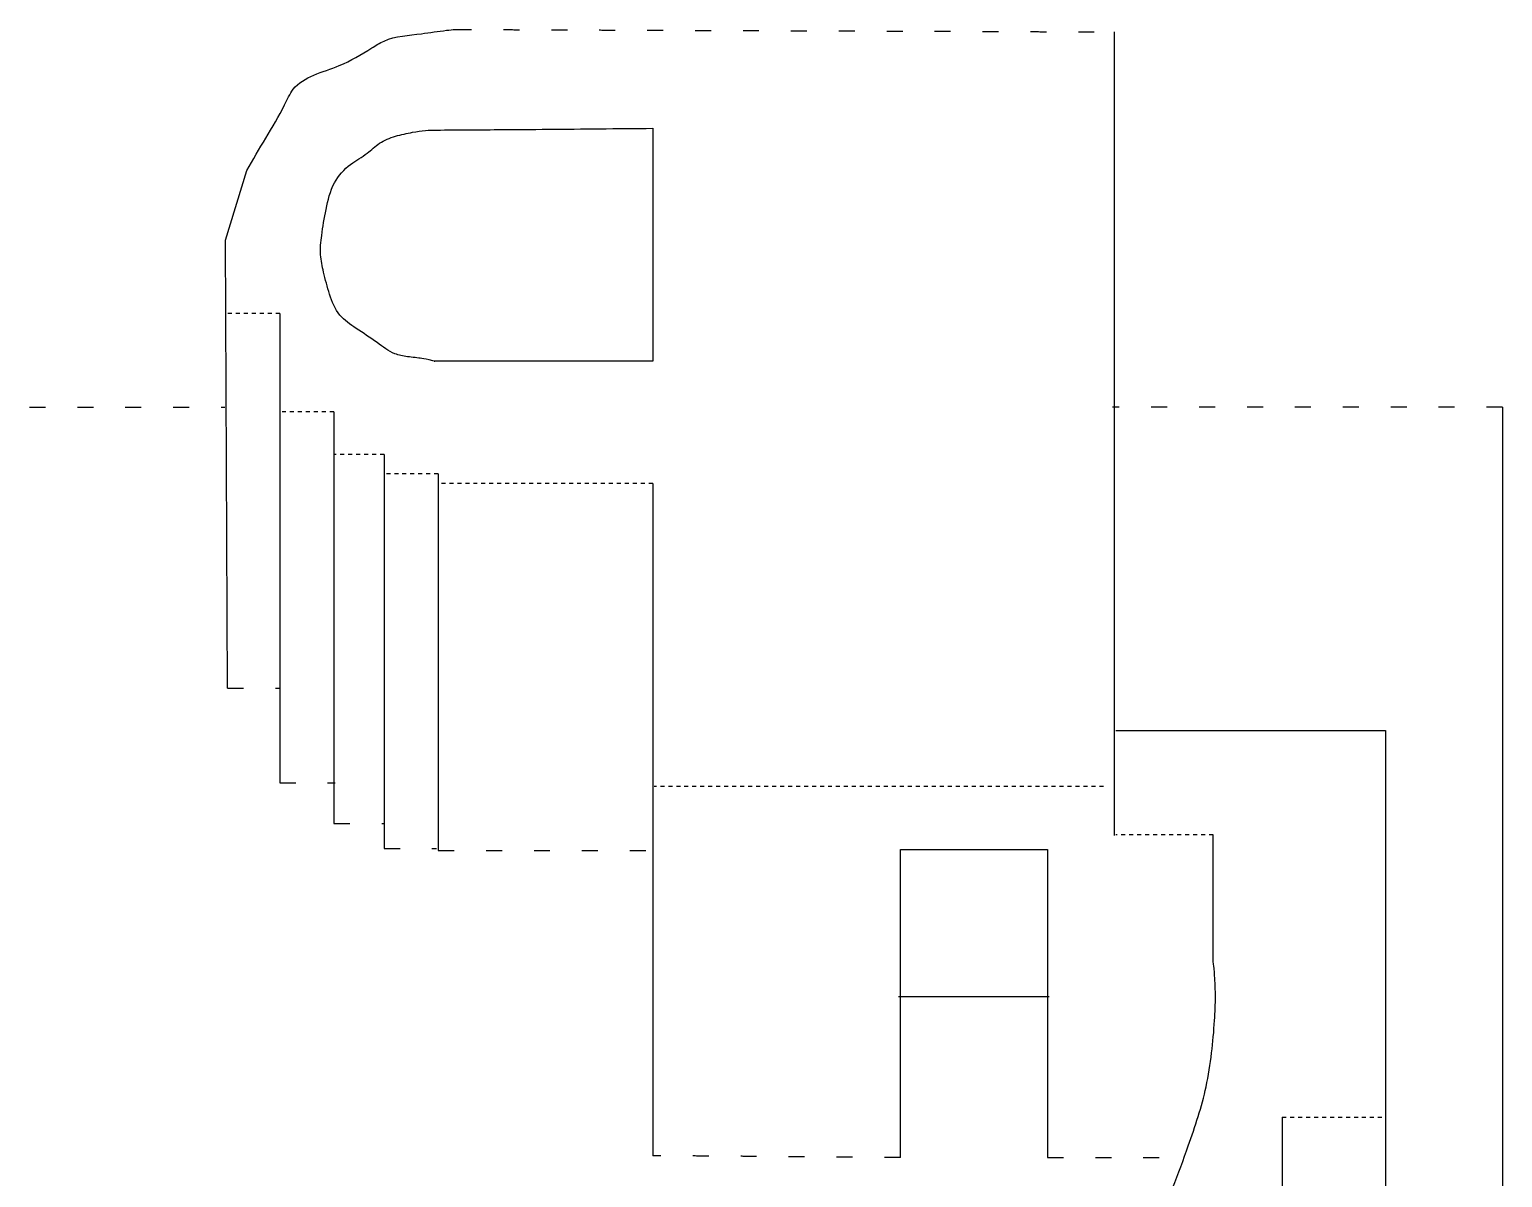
# Model space of a CAD drawing. Extents: x 2 to 209, y 15 to 256.
# Drawn here: x 103.6 to 201.3, y 179.7 to 255.9 of the extents above; entities that cross this region are included whole.
import ezdxf

# ---------------------------------------------------------------- set-up
doc = ezdxf.new("R2010")
doc.units = 0
for name, color, linetype in [('blue', 7, 'CONTINUOUS'), ('Layer_1', 7, 'CONTINUOUS'), ('red', 7, 'CONTINUOUS')]:
    doc.layers.add(name, color=color, linetype=linetype)

msp = doc.modelspace()

# ---------------------------------------------------------------- linework, layer by layer
at = {"layer": 'blue', "color": 5}
for points, knots in [([(131.852, 255.9451), (131.893012, 255.944947), (132.053556, 255.944348), (132.406889, 255.943018), (132.71921, 255.941832), (132.912, 255.9411)], [0, 0, 0, 0, 0.123038, 0.481633, 1.060008, 1.060008, 1.060008, 1.060008]), ([(135.032, 255.933), (135.145086, 255.932583), (135.376, 255.931733), (135.729333, 255.93037), (135.96958, 255.929463), (136.092, 255.929)], [0, 0, 0, 0, 0.339262, 0.692746, 1.060008, 1.060008, 1.060008, 1.060008]), ([(138.211, 255.921), (138.326691, 255.920538), (138.560222, 255.919605), (138.913889, 255.918268), (139.151864, 255.917359), (139.272, 255.9169)], [0, 0, 0, 0, 0.347077, 0.700598, 1.061008, 1.061008, 1.061008, 1.061008]), ([(141.392, 255.9088), (141.50842, 255.908365), (141.742667, 255.907491), (142.096, 255.906173), (142.332914, 255.905259), (142.452, 255.9048)], [0, 0, 0, 0, 0.349262, 0.702746, 1.060008, 1.060008, 1.060008, 1.060008]), ([(144.572, 255.8967), (144.689012, 255.896266), (144.923778, 255.895395), (145.277111, 255.894076), (145.513432, 255.89316), (145.632, 255.8927)], [0, 0, 0, 0, 0.351039, 0.704301, 1.060008, 1.060008, 1.060008, 1.060008]), ([(147.752, 255.8847), (147.869309, 255.884239), (148.104444, 255.883315), (148.457778, 255.881979), (148.693802, 255.88106), (148.812, 255.8806)], [0, 0, 0, 0, 0.351929, 0.705413, 1.060008, 1.060008, 1.060008, 1.060008]), ([(150.931, 255.8726), (151.048765, 255.872139), (151.284444, 255.871218), (151.638111, 255.869881), (151.874012, 255.86896), (151.992, 255.8685)], [0, 0, 0, 0, 0.353299, 0.707042, 1.061008, 1.061008, 1.061008, 1.061008]), ([(154.113, 255.8604), (154.230753, 255.859966), (154.466333, 255.859099), (154.819667, 255.857781), (155.055247, 255.85686), (155.173, 255.8564)], [0, 0, 0, 0, 0.353262, 0.706746, 1.060008, 1.060008, 1.060008, 1.060008]), ([(157.292, 255.8484), (157.41021, 255.84794), (157.646333, 255.84702), (158, 255.845684), (158.235457, 255.844761), (158.353, 255.8443)], [0, 0, 0, 0, 0.354632, 0.708376, 1.061008, 1.061008, 1.061008, 1.061008]), ([(160.473, 255.8363), (160.591333, 255.83584), (160.827333, 255.834923), (161.180333, 255.833586), (161.415, 255.832661), (161.532, 255.8322)], [0, 0, 0, 0, 0.355003, 0.708005, 1.059008, 1.059008, 1.059008, 1.059008]), ([(163.652, 255.8242), (163.77079, 255.823734), (164.007333, 255.822807), (164.360667, 255.821425), (164.59521, 255.82054), (164.712, 255.8201)], [0, 0, 0, 0, 0.356373, 0.709635, 1.060008, 1.060008, 1.060008, 1.060008]), ([(166.832, 255.8121), (166.951531, 255.811635), (167.188889, 255.810711), (167.542222, 255.809331), (167.776025, 255.808441), (167.892, 255.808)], [0, 0, 0, 0, 0.358595, 0.712079, 1.060008, 1.060008, 1.060008, 1.060008]), ([(170.012, 255.8), (170.133086, 255.799536), (170.372, 255.798621), (170.725333, 255.797241), (170.95758, 255.796342), (171.072, 255.7959)], [0, 0, 0, 0, 0.363262, 0.716746, 1.060008, 1.060008, 1.060008, 1.060008]), ([(173.192, 255.7879), (173.319963, 255.787394), (173.565667, 255.786422), (173.918667, 255.785085), (174.143704, 255.784215), (174.251, 255.7838)], [0, 0, 0, 0, 0.383892, 0.737117, 1.059008, 1.059008, 1.059008, 1.059008]), ([(103.566, 230.8666), (103.682654, 230.8666), (103.917222, 230.8666), (104.270889, 230.8666), (104.507901, 230.8666), (104.627, 230.8666)], [0, 0, 0, 0, 0.349963, 0.703704, 1.061, 1.061, 1.061, 1.061]), ([(106.746, 230.8666), (106.863753, 230.8666), (107.099333, 230.8666), (107.452667, 230.8666), (107.688247, 230.8666), (107.806, 230.8666)], [0, 0, 0, 0, 0.353259, 0.706741, 1.06, 1.06, 1.06, 1.06]), ([(109.926, 230.8666), (110.045296, 230.8666), (110.282333, 230.8666), (110.635333, 230.8666), (110.869037, 230.8666), (110.985, 230.8666)], [0, 0, 0, 0, 0.357889, 0.711111, 1.059, 1.059, 1.059, 1.059]), ([(113.106, 230.8666), (113.22916, 230.8666), (113.470222, 230.8666), (113.823556, 230.8666), (114.053728, 230.8666), (114.166, 230.8666)], [0, 0, 0, 0, 0.369481, 0.723185, 1.06, 1.06, 1.06, 1.06]), ([(116.285, 230.8666), (116.329963, 230.8666), (116.402556, 230.8666), (116.484556, 230.8666), (116.521593, 230.8666), (116.531, 230.8666)], [0, 0, 0, 0, 0.134889, 0.217778, 0.246, 0.246, 0.246, 0.246]), ([(175.909, 230.8666), (175.827963, 230.8666), (175.697, 230.8666), (175.549, 230.8666), (175.482037, 230.8666), (175.465, 230.8666)], [0, 0, 0, 0, 0.243111, 0.392889, 0.444, 0.444, 0.444, 0.444]), ([(179.09, 230.8666), (178.966914, 230.8666), (178.726, 230.8666), (178.372667, 230.8666), (178.14242, 230.8666), (178.03, 230.8666)], [0, 0, 0, 0, 0.369259, 0.722741, 1.06, 1.06, 1.06, 1.06]), ([(182.27, 230.8666), (182.150247, 230.8666), (181.912667, 230.8666), (181.559333, 230.8666), (181.325753, 230.8666), (181.21, 230.8666)], [0, 0, 0, 0, 0.359259, 0.712741, 1.06, 1.06, 1.06, 1.06]), ([(185.45, 230.8666), (185.331346, 230.8666), (185.094778, 230.8666), (184.741111, 230.8666), (184.506099, 230.8666), (184.389, 230.8666)], [0, 0, 0, 0, 0.355963, 0.709704, 1.061, 1.061, 1.061, 1.061]), ([(188.63, 230.8666), (188.512247, 230.8666), (188.276667, 230.8666), (187.923333, 230.8666), (187.687753, 230.8666), (187.57, 230.8666)], [0, 0, 0, 0, 0.353259, 0.706741, 1.06, 1.06, 1.06, 1.06]), ([(191.81, 230.8666), (191.692914, 230.8666), (191.458, 230.8666), (191.104667, 230.8666), (190.86842, 230.8666), (190.75, 230.8666)], [0, 0, 0, 0, 0.351259, 0.704741, 1.06, 1.06, 1.06, 1.06]), ([(194.989, 230.8666), (194.873037, 230.8666), (194.639333, 230.8666), (194.286333, 230.8666), (194.049296, 230.8666), (193.93, 230.8666)], [0, 0, 0, 0, 0.347889, 0.701111, 1.059, 1.059, 1.059, 1.059]), ([(198.168, 230.8666), (198.054704, 230.8666), (197.823667, 230.8666), (197.470667, 230.8666), (197.230963, 230.8666), (197.109, 230.8666)], [0, 0, 0, 0, 0.339889, 0.693111, 1.059, 1.059, 1.059, 1.059]), ([(201.349, 230.8666), (201.307383, 230.8666), (201.145556, 230.8666), (200.791889, 230.8666), (200.47984, 230.8666), (200.288, 230.8666)], [0, 0, 0, 0, 0.124852, 0.485481, 1.061, 1.061, 1.061, 1.061]), ([(116.713, 212.1961), (116.760605, 212.1961), (116.934333, 212.1961), (117.287667, 212.1961), (117.593395, 212.1961), (117.773, 212.1961)], [0, 0, 0, 0, 0.142815, 0.521185, 1.06, 1.06, 1.06, 1.06]), ([(119.893, 212.1961), (119.954136, 212.1961), (120.054778, 212.1961), (120.169444, 212.1961), (120.222975, 212.1961), (120.237, 212.1961)], [0, 0, 0, 0, 0.183407, 0.301926, 0.344, 0.344, 0.344, 0.344]), ([(120.177, 205.9096), (120.224395, 205.9096), (120.397778, 205.9096), (120.751444, 205.9096), (121.057716, 205.9096), (121.238, 205.9096)], [0, 0, 0, 0, 0.142185, 0.520148, 1.061, 1.061, 1.061, 1.061]), ([(123.357, 205.9096), (123.445741, 205.9096), (123.592778, 205.9096), (123.760778, 205.9096), (123.840037, 205.9096), (123.861, 205.9096)], [0, 0, 0, 0, 0.266222, 0.441111, 0.504, 0.504, 0.504, 0.504]), ([(123.769, 203.2154), (123.816975, 203.2154), (123.991444, 203.2154), (124.344778, 203.2154), (124.650136, 203.2154), (124.829, 203.2154)], [0, 0, 0, 0, 0.143926, 0.523407, 1.06, 1.06, 1.06, 1.06]), ([(126.95, 203.2154), (126.980136, 203.2154), (127.029222, 203.2154), (127.084889, 203.2154), (127.11042, 203.2154), (127.117, 203.2154)], [0, 0, 0, 0, 0.090407, 0.147259, 0.167, 0.167, 0.167, 0.167]), ([(127.105, 201.5475), (127.152765, 201.5475), (127.326889, 201.5475), (127.680556, 201.5475), (127.986457, 201.5475), (128.166, 201.5475)], [0, 0, 0, 0, 0.143296, 0.52237, 1.061, 1.061, 1.061, 1.061]), ([(130.285, 201.5475), (130.339914, 201.5475), (130.430111, 201.5475), (130.532778, 201.5475), (130.580531, 201.5475), (130.593, 201.5475)], [0, 0, 0, 0, 0.164741, 0.270593, 0.308, 0.308, 0.308, 0.308]), ([(130.697, 201.4192), (130.739568, 201.4192), (130.903222, 201.4192), (131.256556, 201.4192), (131.567321, 201.4192), (131.757, 201.4192)], [0, 0, 0, 0, 0.127704, 0.490963, 1.06, 1.06, 1.06, 1.06]), ([(133.877, 201.4192), (133.991506, 201.4192), (134.224, 201.4192), (134.577667, 201.4192), (134.816827, 201.4192), (134.938, 201.4192)], [0, 0, 0, 0, 0.343519, 0.697481, 1.061, 1.061, 1.061, 1.061]), ([(137.058, 201.4192), (137.175383, 201.4192), (137.410667, 201.4192), (137.764, 201.4192), (137.999951, 201.4192), (138.118, 201.4192)], [0, 0, 0, 0, 0.352148, 0.705852, 1.06, 1.06, 1.06, 1.06]), ([(140.237, 201.4192), (140.357037, 201.4192), (140.594889, 201.4192), (140.947889, 201.4192), (141.180852, 201.4192), (141.296, 201.4192)], [0, 0, 0, 0, 0.360111, 0.713556, 1.059, 1.059, 1.059, 1.059]), ([(143.418, 201.4192), (143.551519, 201.4192), (143.803222, 201.4192), (144.156222, 201.4192), (144.375704, 201.4192), (144.477, 201.4192)], [0, 0, 0, 0, 0.400556, 0.755111, 1.059, 1.059, 1.059, 1.059]), ([(145.477, 181.144), (145.379309, 181.144817), (145.220668, 181.146143), (145.041, 181.147406), (144.959025, 181.147879), (144.938, 181.148)], [0, 0, 0, 0, 0.293084, 0.47594, 0.539015, 0.539015, 0.539015, 0.539015]), ([(148.657, 181.121), (148.534716, 181.121722), (148.294443, 181.12314), (147.940778, 181.125762), (147.709395, 181.127264), (147.596, 181.128)], [0, 0, 0, 0, 0.366859, 0.72083, 1.061023, 1.061023, 1.061023, 1.061023]), ([(151.837, 181.097), (151.718136, 181.097729), (151.481443, 181.099182), (151.12811, 181.101991), (150.893642, 181.104), (150.777, 181.105)], [0, 0, 0, 0, 0.3566, 0.710092, 1.060031, 1.060031, 1.060031, 1.060031]), ([(155.016, 181.073), (154.898914, 181.073939), (154.664001, 181.075824), (154.310666, 181.078192), (154.07442, 181.080062), (153.956, 181.081)], [0, 0, 0, 0, 0.35127, 0.70476, 1.06003, 1.06003, 1.06003, 1.06003]), ([(158.196, 181.049), (158.081951, 181.049943), (157.850001, 181.051861), (157.496666, 181.054224), (157.257383, 181.056066), (157.136, 181.057)], [0, 0, 0, 0, 0.342159, 0.695872, 1.06003, 1.06003, 1.06003, 1.06003]), ([(161.377, 181.025), (161.334728, 181.025321), (161.171667, 181.02656), (160.818333, 181.029231), (160.507272, 181.03157), (160.317, 181.033)], [0, 0, 0, 0, 0.126818, 0.489199, 1.06003, 1.06003, 1.06003, 1.06003]), ([(171.143, 181.025), (171.186593, 181.025), (171.352222, 181.025), (171.705222, 181.025), (172.01463, 181.025), (172.202, 181.025)], [0, 0, 0, 0, 0.130778, 0.496889, 1.059, 1.059, 1.059, 1.059]), ([(174.323, 181.025), (174.439111, 181.025), (174.673111, 181.025), (175.026111, 181.025), (175.263, 181.025), (175.382, 181.025)], [0, 0, 0, 0, 0.348333, 0.702, 1.059, 1.059, 1.059, 1.059]), ([(177.502, 181.025), (177.626358, 181.025), (177.869, 181.025), (178.222667, 181.025), (178.451975, 181.025), (178.563, 181.025)], [0, 0, 0, 0, 0.373074, 0.727926, 1.061, 1.061, 1.061, 1.061])]:
    msp.add_open_spline(points, degree=3, knots=knots, dxfattribs=at)
at = {"layer": 'Layer_1', "color": 7}
for points in [[(175.560284, 255.778835), (175.560284, 202.41666)], [(144.951784, 249.378046), (144.951784, 233.921472), (130.428434, 233.921472)], [(116.713014, 212.19609), (116.584724, 241.960833), (117.995974, 246.579501)], [(120.177014, 237.085573), (120.177014, 205.90957)], [(201.348894, 230.866627), (201.348894, 68.61696), (198.072864, 68.61696), (198.072864, 42.23631)], [(123.769314, 230.542462), (123.769314, 203.21535)], [(127.105014, 227.719945), (127.105014, 201.5475)], [(130.697314, 226.436981), (130.697314, 201.4192)], [(144.938204, 225.795498), (144.938204, 181.14838)], [(175.676544, 209.39211), (193.580184, 209.39211), (193.580184, 162.54036)], [(182.135954, 194.08446), (182.135954, 202.4473)], [(161.376874, 181.02529), (161.376874, 201.48661), (171.142504, 201.48661), (171.142504, 181.02529)], [(161.260614, 191.72098), (171.258754, 191.72098)], [(186.721004, 183.69922), (186.721004, 151.37964)]]:
    msp.add_lwpolyline(points, dxfattribs=at)
for points in [[(144.951784, 249.378046)], [(174.862744, 205.67187)]]:
    msp.add_lwpolyline(points, close=True, dxfattribs=at)
for points, knots in [([(117.995974, 246.579501), (118.412401, 247.295311), (119.25771, 248.748337), (120.326552, 250.49384), (121.316747, 252.751173), (123.950153, 253.277088), (125.84642, 254.441492), (127.544758, 255.500647), (129.323218, 255.581648), (130.892549, 255.862189), (131.65049, 255.927712), (131.851984, 255.945131)], [0, 0, 0, 0, 2.479087, 5.032312, 6.206438, 9.634401, 12.094457, 13.036902, 15.568873, 17.242836, 17.848993, 17.848993, 17.848993, 17.848993]), ([(130.428434, 233.921472), (130.448461, 233.918519), (130.526023, 233.907084), (129.970934, 234.028427), (129.636795, 234.108949), (128.669631, 234.196383), (127.633138, 234.390213), (126.560937, 235.227592), (125.337752, 236.030049), (124.03283, 236.922628), (123.447157, 238.35206), (123.11824, 239.708346), (122.821918, 241.014615), (122.96703, 242.424109), (123.24164, 244.021033), (123.647873, 245.757903), (124.760009, 246.998834), (125.941734, 247.628735), (126.794227, 248.46219), (127.860006, 248.88813), (128.897666, 249.104345), (129.815409, 249.248933), (131.706908, 249.280145), (135.553866, 249.289853), (140.33762, 249.339922), (143.768, 249.368265), (144.951784, 249.378046)], [0, 0, 0, 0, 0.047965, 0.185764, 0.930984, 1.890772, 2.749097, 4.146368, 5.826489, 7.21861, 8.756631, 10.288296, 11.448592, 12.735913, 14.490676, 16.347589, 17.97355, 19.297103, 20.347357, 21.50394, 22.672009, 23.533537, 24.28367, 28.340731, 35.080939, 38.632516, 38.632516, 38.632516, 38.632516]), ([(123.547204, 157.62006), (123.745196, 157.495998), (124.458631, 157.048957), (125.998457, 156.308014), (128.070044, 155.704451), (130.15305, 155.20093), (132.552959, 154.558616), (135.726709, 154.110848), (139.272733, 153.537529), (142.644032, 153.194353), (145.93708, 153.506444), (149.702493, 154.194871), (153.880946, 155.091727), (157.986862, 156.554936), (161.961414, 158.31029), (165.992459, 160.149679), (169.336274, 163.025675), (171.513421, 166.361665), (173.495297, 169.440794), (176.195521, 172.380861), (178.594962, 176.55703), (180.304655, 181.22572), (181.627791, 185.114942), (182.05657, 187.932891), (182.235968, 189.951131), (182.309657, 191.600724), (182.265198, 192.812691), (182.199008, 193.586669), (182.149752, 193.975527), (182.135954, 194.08446)], [0, 0, 0, 0, 0.700885, 2.525541, 5.102249, 7.155592, 8.958514, 12.549365, 16.75205, 19.749211, 22.676876, 26.633579, 31.238871, 35.476277, 39.677353, 44.287168, 48.711252, 52.669907, 56.197108, 59.68276, 64.601194, 70.512612, 74.598999, 76.882879, 79.042637, 80.678354, 81.831955, 82.678412, 83.00781, 83.00781, 83.00781, 83.00781])]:
    msp.add_open_spline(points, degree=3, knots=knots, dxfattribs=at)
at = {"layer": 'red', "color": 1}
for points, knots in [([(117.002, 237.0856), (116.965988, 237.0856), (116.900333, 237.0856), (116.812, 237.0856), (116.759679, 237.0856), (116.737, 237.0856)], [0, 0, 0, 0, 0.108037, 0.196963, 0.265, 0.265, 0.265, 0.265]), ([(117.531, 237.0856), (117.500481, 237.0856), (117.440556, 237.0856), (117.352556, 237.0856), (117.295074, 237.0856), (117.267, 237.0856)], [0, 0, 0, 0, 0.091556, 0.179778, 0.264, 0.264, 0.264, 0.264]), ([(118.06, 237.0856), (118.030222, 237.0856), (117.971111, 237.0856), (117.883111, 237.0856), (117.824889, 237.0856), (117.796, 237.0856)], [0, 0, 0, 0, 0.089333, 0.177333, 0.264, 0.264, 0.264, 0.264]), ([(119.119, 237.0856), (119.090111, 237.0856), (119.031889, 237.0856), (118.943889, 237.0856), (118.884778, 237.0856), (118.855, 237.0856)], [0, 0, 0, 0, 0.086667, 0.174667, 0.264, 0.264, 0.264, 0.264]), ([(119.648, 237.0856), (119.619914, 237.0856), (119.562333, 237.0856), (119.474, 237.0856), (119.413753, 237.0856), (119.383, 237.0856)], [0, 0, 0, 0, 0.084259, 0.172741, 0.265, 0.265, 0.265, 0.265]), ([(120.177, 237.0856), (120.166395, 237.0856), (120.125556, 237.0856), (120.037222, 237.0856), (119.959494, 237.0856), (119.912, 237.0856)], [0, 0, 0, 0, 0.031815, 0.122519, 0.265, 0.265, 0.265, 0.265]), ([(120.595, 230.5425), (120.561963, 230.5425), (120.499444, 230.5425), (120.411444, 230.5425), (120.356481, 230.5425), (120.331, 230.5425)], [0, 0, 0, 0, 0.099111, 0.187556, 0.264, 0.264, 0.264, 0.264]), ([(121.124, 230.5425), (121.093543, 230.5425), (121.033667, 230.5425), (120.945333, 230.5425), (120.887457, 230.5425), (120.859, 230.5425)], [0, 0, 0, 0, 0.09137, 0.17963, 0.265, 0.265, 0.265, 0.265]), ([(121.653, 230.5425), (121.62337, 230.5425), (121.564333, 230.5425), (121.476333, 230.5425), (121.417963, 230.5425), (121.389, 230.5425)], [0, 0, 0, 0, 0.088889, 0.177111, 0.264, 0.264, 0.264, 0.264]), ([(122.182, 230.5425), (122.15258, 230.5425), (122.093667, 230.5425), (122.005333, 230.5425), (121.94642, 230.5425), (121.917, 230.5425)], [0, 0, 0, 0, 0.088259, 0.176741, 0.265, 0.265, 0.265, 0.265]), ([(122.71, 230.5425), (122.681259, 230.5425), (122.623111, 230.5425), (122.535111, 230.5425), (122.475852, 230.5425), (122.446, 230.5425)], [0, 0, 0, 0, 0.086222, 0.174444, 0.264, 0.264, 0.264, 0.264]), ([(123.24, 230.5425), (123.211914, 230.5425), (123.154333, 230.5425), (123.066, 230.5425), (123.005753, 230.5425), (122.975, 230.5425)], [0, 0, 0, 0, 0.084259, 0.172741, 0.265, 0.265, 0.265, 0.265]), ([(123.769, 230.5425), (123.758395, 230.5425), (123.717556, 230.5425), (123.629222, 230.5425), (123.551494, 230.5425), (123.504, 230.5425)], [0, 0, 0, 0, 0.031815, 0.122519, 0.265, 0.265, 0.265, 0.265]), ([(123.931, 227.72), (123.905802, 227.72), (123.864889, 227.72), (123.818556, 227.72), (123.79742, 227.72), (123.792, 227.72)], [0, 0, 0, 0, 0.075593, 0.122741, 0.139, 0.139, 0.139, 0.139]), ([(124.458, 227.72), (124.427049, 227.72), (124.366778, 227.72), (124.279111, 227.72), (124.222395, 227.72), (124.195, 227.72)], [0, 0, 0, 0, 0.092852, 0.180815, 0.263, 0.263, 0.263, 0.263]), ([(124.988, 227.72), (124.957914, 227.72), (124.898333, 227.72), (124.81, 227.72), (124.751753, 227.72), (124.723, 227.72)], [0, 0, 0, 0, 0.090259, 0.178741, 0.265, 0.265, 0.265, 0.265]), ([(126.047, 227.72), (126.018025, 227.72), (125.959556, 227.72), (125.871222, 227.72), (125.811864, 227.72), (125.782, 227.72)], [0, 0, 0, 0, 0.086926, 0.175407, 0.265, 0.265, 0.265, 0.265]), ([(126.575, 227.72), (126.546926, 227.72), (126.489444, 227.72), (126.401444, 227.72), (126.341519, 227.72), (126.311, 227.72)], [0, 0, 0, 0, 0.084222, 0.172444, 0.264, 0.264, 0.264, 0.264]), ([(127.105, 227.72), (127.094309, 227.72), (127.053222, 227.72), (126.964556, 227.72), (126.88658, 227.72), (126.839, 227.72)], [0, 0, 0, 0, 0.032074, 0.123259, 0.266, 0.266, 0.266, 0.266]), ([(127.524, 226.437), (127.488346, 226.437), (127.422889, 226.437), (127.334222, 226.437), (127.28121, 226.437), (127.258, 226.437)], [0, 0, 0, 0, 0.106963, 0.19637, 0.266, 0.266, 0.266, 0.266]), ([(128.053, 226.437), (128.022481, 226.437), (127.962556, 226.437), (127.874556, 226.437), (127.817074, 226.437), (127.789, 226.437)], [0, 0, 0, 0, 0.091556, 0.179778, 0.264, 0.264, 0.264, 0.264]), ([(128.582, 226.437), (128.552123, 226.437), (128.492667, 226.437), (128.404, 226.437), (128.34521, 226.437), (128.316, 226.437)], [0, 0, 0, 0, 0.08963, 0.17837, 0.266, 0.266, 0.266, 0.266]), ([(129.111, 226.437), (129.08158, 226.437), (129.022667, 226.437), (128.934333, 226.437), (128.87542, 226.437), (128.846, 226.437)], [0, 0, 0, 0, 0.088259, 0.176741, 0.265, 0.265, 0.265, 0.265]), ([(129.641, 226.437), (129.612025, 226.437), (129.553556, 226.437), (129.465222, 226.437), (129.405864, 226.437), (129.376, 226.437)], [0, 0, 0, 0, 0.086926, 0.175407, 0.265, 0.265, 0.265, 0.265]), ([(130.168, 226.437), (130.140148, 226.437), (130.082889, 226.437), (129.994889, 226.437), (129.934741, 226.437), (129.904, 226.437)], [0, 0, 0, 0, 0.083556, 0.171778, 0.264, 0.264, 0.264, 0.264]), ([(130.697, 226.437), (130.686407, 226.437), (130.645667, 226.437), (130.557667, 226.437), (130.480259, 226.437), (130.433, 226.437)], [0, 0, 0, 0, 0.031778, 0.122222, 0.264, 0.264, 0.264, 0.264]), ([(131.179, 225.7955), (131.145802, 225.7955), (131.083111, 225.7955), (130.994778, 225.7955), (130.939642, 225.7955), (130.914, 225.7955)], [0, 0, 0, 0, 0.099593, 0.188074, 0.265, 0.265, 0.265, 0.265]), ([(131.709, 225.7955), (131.678247, 225.7955), (131.618, 225.7955), (131.529667, 225.7955), (131.472086, 225.7955), (131.444, 225.7955)], [0, 0, 0, 0, 0.092259, 0.180741, 0.265, 0.265, 0.265, 0.265]), ([(132.238, 225.7955), (132.208012, 225.7955), (132.148778, 225.7955), (132.061111, 225.7955), (132.003432, 225.7955), (131.975, 225.7955)], [0, 0, 0, 0, 0.089963, 0.177704, 0.263, 0.263, 0.263, 0.263]), ([(132.768, 225.7955), (132.737914, 225.7955), (132.678333, 225.7955), (132.59, 225.7955), (132.531753, 225.7955), (132.503, 225.7955)], [0, 0, 0, 0, 0.090259, 0.178741, 0.265, 0.265, 0.265, 0.265]), ([(133.295, 225.7955), (133.265444, 225.7955), (133.206556, 225.7955), (133.118556, 225.7955), (133.060111, 225.7955), (133.031, 225.7955)], [0, 0, 0, 0, 0.088667, 0.176667, 0.264, 0.264, 0.264, 0.264]), ([(133.824, 225.7955), (133.794444, 225.7955), (133.735556, 225.7955), (133.647556, 225.7955), (133.589111, 225.7955), (133.56, 225.7955)], [0, 0, 0, 0, 0.088667, 0.176667, 0.264, 0.264, 0.264, 0.264]), ([(134.354, 225.7955), (134.324358, 225.7955), (134.265222, 225.7955), (134.176889, 225.7955), (134.118198, 225.7955), (134.089, 225.7955)], [0, 0, 0, 0, 0.088926, 0.177407, 0.265, 0.265, 0.265, 0.265]), ([(134.884, 225.7955), (134.854432, 225.7955), (134.795444, 225.7955), (134.707111, 225.7955), (134.648346, 225.7955), (134.619, 225.7955)], [0, 0, 0, 0, 0.088704, 0.176963, 0.265, 0.265, 0.265, 0.265]), ([(135.414, 225.7955), (135.384444, 225.7955), (135.325556, 225.7955), (135.237556, 225.7955), (135.179111, 225.7955), (135.15, 225.7955)], [0, 0, 0, 0, 0.088667, 0.176667, 0.264, 0.264, 0.264, 0.264]), ([(136.471, 225.7955), (136.441432, 225.7955), (136.382444, 225.7955), (136.294111, 225.7955), (136.235346, 225.7955), (136.206, 225.7955)], [0, 0, 0, 0, 0.088704, 0.176963, 0.265, 0.265, 0.265, 0.265]), ([(137.531, 225.7955), (137.50158, 225.7955), (137.442667, 225.7955), (137.354333, 225.7955), (137.29542, 225.7955), (137.266, 225.7955)], [0, 0, 0, 0, 0.088259, 0.176741, 0.265, 0.265, 0.265, 0.265]), ([(138.061, 225.7955), (138.031432, 225.7955), (137.972444, 225.7955), (137.884111, 225.7955), (137.825346, 225.7955), (137.796, 225.7955)], [0, 0, 0, 0, 0.088704, 0.176963, 0.265, 0.265, 0.265, 0.265]), ([(139.118, 225.7955), (139.088568, 225.7955), (139.029556, 225.7955), (138.940889, 225.7955), (138.881654, 225.7955), (138.852, 225.7955)], [0, 0, 0, 0, 0.088296, 0.177037, 0.266, 0.266, 0.266, 0.266]), ([(139.647, 225.7955), (139.61758, 225.7955), (139.558667, 225.7955), (139.470333, 225.7955), (139.41142, 225.7955), (139.382, 225.7955)], [0, 0, 0, 0, 0.088259, 0.176741, 0.265, 0.265, 0.265, 0.265]), ([(140.177, 225.7955), (140.147654, 225.7955), (140.088889, 225.7955), (140.000556, 225.7955), (139.941568, 225.7955), (139.912, 225.7955)], [0, 0, 0, 0, 0.088037, 0.176296, 0.265, 0.265, 0.265, 0.265]), ([(140.705, 225.7955), (140.675889, 225.7955), (140.617444, 225.7955), (140.529444, 225.7955), (140.470556, 225.7955), (140.441, 225.7955)], [0, 0, 0, 0, 0.087333, 0.175333, 0.264, 0.264, 0.264, 0.264]), ([(141.235, 225.7955), (141.205654, 225.7955), (141.146889, 225.7955), (141.058556, 225.7955), (140.999568, 225.7955), (140.97, 225.7955)], [0, 0, 0, 0, 0.088037, 0.176296, 0.265, 0.265, 0.265, 0.265]), ([(141.764, 225.7955), (141.734889, 225.7955), (141.676444, 225.7955), (141.588444, 225.7955), (141.529556, 225.7955), (141.5, 225.7955)], [0, 0, 0, 0, 0.087333, 0.175333, 0.264, 0.264, 0.264, 0.264]), ([(142.293, 225.7955), (142.263877, 225.7955), (142.205333, 225.7955), (142.117, 225.7955), (142.05779, 225.7955), (142.028, 225.7955)], [0, 0, 0, 0, 0.08737, 0.17563, 0.265, 0.265, 0.265, 0.265]), ([(142.822, 225.7955), (142.793111, 225.7955), (142.734889, 225.7955), (142.646889, 225.7955), (142.587778, 225.7955), (142.558, 225.7955)], [0, 0, 0, 0, 0.086667, 0.174667, 0.264, 0.264, 0.264, 0.264]), ([(143.352, 225.7955), (143.323099, 225.7955), (143.264778, 225.7955), (143.176444, 225.7955), (143.117012, 225.7955), (143.087, 225.7955)], [0, 0, 0, 0, 0.086704, 0.174963, 0.265, 0.265, 0.265, 0.265]), ([(143.88, 225.7955), (143.851556, 225.7955), (143.793778, 225.7955), (143.705778, 225.7955), (143.646222, 225.7955), (143.616, 225.7955)], [0, 0, 0, 0, 0.085333, 0.173333, 0.264, 0.264, 0.264, 0.264]), ([(144.408, 225.7955), (144.380444, 225.7955), (144.323556, 225.7955), (144.235556, 225.7955), (144.175111, 225.7955), (144.144, 225.7955)], [0, 0, 0, 0, 0.082667, 0.170667, 0.264, 0.264, 0.264, 0.264]), ([(144.938, 225.7955), (144.92784, 225.7955), (144.887889, 225.7955), (144.799556, 225.7955), (144.721383, 225.7955), (144.673, 225.7955)], [0, 0, 0, 0, 0.030481, 0.119852, 0.265, 0.265, 0.265, 0.265]), ([(145.182, 205.6719), (145.156827, 205.6719), (145.116333, 205.6719), (145.070667, 205.6719), (145.050173, 205.6719), (145.045, 205.6719)], [0, 0, 0, 0, 0.075519, 0.121481, 0.137, 0.137, 0.137, 0.137]), ([(145.712, 205.6719), (145.680222, 205.6719), (145.619111, 205.6719), (145.531111, 205.6719), (145.474889, 205.6719), (145.448, 205.6719)], [0, 0, 0, 0, 0.095333, 0.183333, 0.264, 0.264, 0.264, 0.264]), ([(146.241, 205.6719), (146.210556, 205.6719), (146.150778, 205.6719), (146.062778, 205.6719), (146.005222, 205.6719), (145.977, 205.6719)], [0, 0, 0, 0, 0.091333, 0.179333, 0.264, 0.264, 0.264, 0.264]), ([(146.771, 205.6719), (146.740926, 205.6719), (146.681444, 205.6719), (146.593444, 205.6719), (146.535519, 205.6719), (146.507, 205.6719)], [0, 0, 0, 0, 0.090222, 0.178444, 0.264, 0.264, 0.264, 0.264]), ([(147.301, 205.6719), (147.270988, 205.6719), (147.211556, 205.6719), (147.123222, 205.6719), (147.064901, 205.6719), (147.036, 205.6719)], [0, 0, 0, 0, 0.090037, 0.178296, 0.265, 0.265, 0.265, 0.265]), ([(147.83, 205.6719), (147.800222, 205.6719), (147.741111, 205.6719), (147.653111, 205.6719), (147.594889, 205.6719), (147.566, 205.6719)], [0, 0, 0, 0, 0.089333, 0.177333, 0.264, 0.264, 0.264, 0.264]), ([(148.36, 205.6719), (148.33021, 205.6719), (148.271, 205.6719), (148.182667, 205.6719), (148.124123, 205.6719), (148.095, 205.6719)], [0, 0, 0, 0, 0.08937, 0.17763, 0.265, 0.265, 0.265, 0.265]), ([(148.89, 205.6719), (148.86021, 205.6719), (148.801, 205.6719), (148.712667, 205.6719), (148.654123, 205.6719), (148.625, 205.6719)], [0, 0, 0, 0, 0.08937, 0.17763, 0.265, 0.265, 0.265, 0.265]), ([(149.42, 205.6719), (149.390198, 205.6719), (149.330889, 205.6719), (149.242222, 205.6719), (149.183358, 205.6719), (149.154, 205.6719)], [0, 0, 0, 0, 0.089407, 0.177926, 0.266, 0.266, 0.266, 0.266]), ([(149.95, 205.6719), (149.920198, 205.6719), (149.860889, 205.6719), (149.772222, 205.6719), (149.713358, 205.6719), (149.684, 205.6719)], [0, 0, 0, 0, 0.089407, 0.177926, 0.266, 0.266, 0.266, 0.266]), ([(150.48, 205.6719), (150.450432, 205.6719), (150.391444, 205.6719), (150.303111, 205.6719), (150.244346, 205.6719), (150.215, 205.6719)], [0, 0, 0, 0, 0.088704, 0.176963, 0.265, 0.265, 0.265, 0.265]), ([(151.008, 205.6719), (150.978432, 205.6719), (150.919444, 205.6719), (150.831111, 205.6719), (150.772346, 205.6719), (150.743, 205.6719)], [0, 0, 0, 0, 0.088704, 0.176963, 0.265, 0.265, 0.265, 0.265]), ([(151.538, 205.6719), (151.508432, 205.6719), (151.449444, 205.6719), (151.361111, 205.6719), (151.302346, 205.6719), (151.273, 205.6719)], [0, 0, 0, 0, 0.088704, 0.176963, 0.265, 0.265, 0.265, 0.265]), ([(152.068, 205.6719), (152.038432, 205.6719), (151.979444, 205.6719), (151.891111, 205.6719), (151.832346, 205.6719), (151.803, 205.6719)], [0, 0, 0, 0, 0.088704, 0.176963, 0.265, 0.265, 0.265, 0.265]), ([(152.598, 205.6719), (152.56858, 205.6719), (152.509667, 205.6719), (152.421333, 205.6719), (152.36242, 205.6719), (152.333, 205.6719)], [0, 0, 0, 0, 0.088259, 0.176741, 0.265, 0.265, 0.265, 0.265]), ([(153.128, 205.6719), (153.098432, 205.6719), (153.039444, 205.6719), (152.951111, 205.6719), (152.892346, 205.6719), (152.863, 205.6719)], [0, 0, 0, 0, 0.088704, 0.176963, 0.265, 0.265, 0.265, 0.265]), ([(153.658, 205.6719), (153.628432, 205.6719), (153.569444, 205.6719), (153.481111, 205.6719), (153.422346, 205.6719), (153.393, 205.6719)], [0, 0, 0, 0, 0.088704, 0.176963, 0.265, 0.265, 0.265, 0.265]), ([(154.188, 205.6719), (154.158432, 205.6719), (154.099444, 205.6719), (154.011111, 205.6719), (153.952346, 205.6719), (153.923, 205.6719)], [0, 0, 0, 0, 0.088704, 0.176963, 0.265, 0.265, 0.265, 0.265]), ([(154.719, 205.6719), (154.689346, 205.6719), (154.630111, 205.6719), (154.541444, 205.6719), (154.482432, 205.6719), (154.453, 205.6719)], [0, 0, 0, 0, 0.088963, 0.177704, 0.266, 0.266, 0.266, 0.266]), ([(155.25, 205.6719), (155.22058, 205.6719), (155.161667, 205.6719), (155.073333, 205.6719), (155.01442, 205.6719), (154.985, 205.6719)], [0, 0, 0, 0, 0.088259, 0.176741, 0.265, 0.265, 0.265, 0.265]), ([(156.31, 205.6719), (156.28058, 205.6719), (156.221667, 205.6719), (156.133333, 205.6719), (156.07442, 205.6719), (156.045, 205.6719)], [0, 0, 0, 0, 0.088259, 0.176741, 0.265, 0.265, 0.265, 0.265]), ([(157.367, 205.6719), (157.337654, 205.6719), (157.278889, 205.6719), (157.190556, 205.6719), (157.131568, 205.6719), (157.102, 205.6719)], [0, 0, 0, 0, 0.088037, 0.176296, 0.265, 0.265, 0.265, 0.265]), ([(157.898, 205.6719), (157.86858, 205.6719), (157.809667, 205.6719), (157.721333, 205.6719), (157.66242, 205.6719), (157.633, 205.6719)], [0, 0, 0, 0, 0.088259, 0.176741, 0.265, 0.265, 0.265, 0.265]), ([(158.428, 205.6719), (158.39842, 205.6719), (158.339333, 205.6719), (158.250667, 205.6719), (158.19158, 205.6719), (158.162, 205.6719)], [0, 0, 0, 0, 0.088741, 0.177259, 0.266, 0.266, 0.266, 0.266]), ([(158.958, 205.6719), (158.92842, 205.6719), (158.869333, 205.6719), (158.780667, 205.6719), (158.72158, 205.6719), (158.692, 205.6719)], [0, 0, 0, 0, 0.088741, 0.177259, 0.266, 0.266, 0.266, 0.266]), ([(160.018, 205.6719), (159.98842, 205.6719), (159.929333, 205.6719), (159.840667, 205.6719), (159.78158, 205.6719), (159.752, 205.6719)], [0, 0, 0, 0, 0.088741, 0.177259, 0.266, 0.266, 0.266, 0.266]), ([(161.078, 205.6719), (161.04858, 205.6719), (160.989667, 205.6719), (160.901333, 205.6719), (160.84242, 205.6719), (160.813, 205.6719)], [0, 0, 0, 0, 0.088259, 0.176741, 0.265, 0.265, 0.265, 0.265]), ([(161.609, 205.6719), (161.57958, 205.6719), (161.520667, 205.6719), (161.432333, 205.6719), (161.37342, 205.6719), (161.344, 205.6719)], [0, 0, 0, 0, 0.088259, 0.176741, 0.265, 0.265, 0.265, 0.265]), ([(162.139, 205.6719), (162.109654, 205.6719), (162.050889, 205.6719), (161.962556, 205.6719), (161.903568, 205.6719), (161.874, 205.6719)], [0, 0, 0, 0, 0.088037, 0.176296, 0.265, 0.265, 0.265, 0.265]), ([(162.67, 205.6719), (162.640568, 205.6719), (162.581556, 205.6719), (162.492889, 205.6719), (162.433654, 205.6719), (162.404, 205.6719)], [0, 0, 0, 0, 0.088296, 0.177037, 0.266, 0.266, 0.266, 0.266]), ([(163.2, 205.6719), (163.170654, 205.6719), (163.111889, 205.6719), (163.023556, 205.6719), (162.964568, 205.6719), (162.935, 205.6719)], [0, 0, 0, 0, 0.088037, 0.176296, 0.265, 0.265, 0.265, 0.265]), ([(164.26, 205.6719), (164.230815, 205.6719), (164.172222, 205.6719), (164.084222, 205.6719), (164.025407, 205.6719), (163.996, 205.6719)], [0, 0, 0, 0, 0.087556, 0.175778, 0.264, 0.264, 0.264, 0.264]), ([(164.791, 205.6719), (164.761654, 205.6719), (164.702889, 205.6719), (164.614556, 205.6719), (164.555568, 205.6719), (164.526, 205.6719)], [0, 0, 0, 0, 0.088037, 0.176296, 0.265, 0.265, 0.265, 0.265]), ([(165.321, 205.6719), (165.291654, 205.6719), (165.232889, 205.6719), (165.144556, 205.6719), (165.085568, 205.6719), (165.056, 205.6719)], [0, 0, 0, 0, 0.088037, 0.176296, 0.265, 0.265, 0.265, 0.265]), ([(165.851, 205.6719), (165.821654, 205.6719), (165.762889, 205.6719), (165.674556, 205.6719), (165.615568, 205.6719), (165.586, 205.6719)], [0, 0, 0, 0, 0.088037, 0.176296, 0.265, 0.265, 0.265, 0.265]), ([(166.382, 205.6719), (166.35242, 205.6719), (166.293333, 205.6719), (166.204667, 205.6719), (166.14558, 205.6719), (166.116, 205.6719)], [0, 0, 0, 0, 0.088741, 0.177259, 0.266, 0.266, 0.266, 0.266]), ([(166.911, 205.6719), (166.881654, 205.6719), (166.822889, 205.6719), (166.734556, 205.6719), (166.675568, 205.6719), (166.646, 205.6719)], [0, 0, 0, 0, 0.088037, 0.176296, 0.265, 0.265, 0.265, 0.265]), ([(167.441, 205.6719), (167.411654, 205.6719), (167.352889, 205.6719), (167.264556, 205.6719), (167.205568, 205.6719), (167.176, 205.6719)], [0, 0, 0, 0, 0.088037, 0.176296, 0.265, 0.265, 0.265, 0.265]), ([(167.97, 205.6719), (167.940889, 205.6719), (167.882444, 205.6719), (167.794444, 205.6719), (167.735556, 205.6719), (167.706, 205.6719)], [0, 0, 0, 0, 0.087333, 0.175333, 0.264, 0.264, 0.264, 0.264]), ([(168.501, 205.6719), (168.471654, 205.6719), (168.412889, 205.6719), (168.324556, 205.6719), (168.265568, 205.6719), (168.236, 205.6719)], [0, 0, 0, 0, 0.088037, 0.176296, 0.265, 0.265, 0.265, 0.265]), ([(169.032, 205.6719), (169.002568, 205.6719), (168.943556, 205.6719), (168.854889, 205.6719), (168.795654, 205.6719), (168.766, 205.6719)], [0, 0, 0, 0, 0.088296, 0.177037, 0.266, 0.266, 0.266, 0.266]), ([(169.562, 205.6719), (169.532642, 205.6719), (169.473778, 205.6719), (169.385111, 205.6719), (169.325802, 205.6719), (169.296, 205.6719)], [0, 0, 0, 0, 0.088074, 0.176593, 0.266, 0.266, 0.266, 0.266]), ([(170.092, 205.6719), (170.062889, 205.6719), (170.004444, 205.6719), (169.916444, 205.6719), (169.857556, 205.6719), (169.828, 205.6719)], [0, 0, 0, 0, 0.087333, 0.175333, 0.264, 0.264, 0.264, 0.264]), ([(170.623, 205.6719), (170.593802, 205.6719), (170.535111, 205.6719), (170.446778, 205.6719), (170.387642, 205.6719), (170.358, 205.6719)], [0, 0, 0, 0, 0.087593, 0.176074, 0.265, 0.265, 0.265, 0.265]), ([(171.153, 205.6719), (171.123877, 205.6719), (171.065333, 205.6719), (170.977, 205.6719), (170.91779, 205.6719), (170.888, 205.6719)], [0, 0, 0, 0, 0.08737, 0.17563, 0.265, 0.265, 0.265, 0.265]), ([(171.683, 205.6719), (171.654037, 205.6719), (171.595667, 205.6719), (171.507667, 205.6719), (171.44863, 205.6719), (171.419, 205.6719)], [0, 0, 0, 0, 0.086889, 0.175111, 0.264, 0.264, 0.264, 0.264]), ([(172.214, 205.6719), (172.184877, 205.6719), (172.126333, 205.6719), (172.038, 205.6719), (171.97879, 205.6719), (171.949, 205.6719)], [0, 0, 0, 0, 0.08737, 0.17563, 0.265, 0.265, 0.265, 0.265]), ([(172.743, 205.6719), (172.714099, 205.6719), (172.655778, 205.6719), (172.567444, 205.6719), (172.508012, 205.6719), (172.478, 205.6719)], [0, 0, 0, 0, 0.086704, 0.174963, 0.265, 0.265, 0.265, 0.265]), ([(173.273, 205.6719), (173.244333, 205.6719), (173.186333, 205.6719), (173.098333, 205.6719), (173.039, 205.6719), (173.009, 205.6719)], [0, 0, 0, 0, 0.086, 0.174, 0.264, 0.264, 0.264, 0.264]), ([(173.802, 205.6719), (173.773556, 205.6719), (173.715778, 205.6719), (173.627778, 205.6719), (173.568222, 205.6719), (173.538, 205.6719)], [0, 0, 0, 0, 0.085333, 0.173333, 0.264, 0.264, 0.264, 0.264]), ([(174.333, 205.6719), (174.305358, 205.6719), (174.248222, 205.6719), (174.159889, 205.6719), (174.099198, 205.6719), (174.068, 205.6719)], [0, 0, 0, 0, 0.082926, 0.171407, 0.265, 0.265, 0.265, 0.265]), ([(174.863, 205.6719), (174.852914, 205.6719), (174.813111, 205.6719), (174.724778, 205.6719), (174.646531, 205.6719), (174.598, 205.6719)], [0, 0, 0, 0, 0.030259, 0.119407, 0.265, 0.265, 0.265, 0.265]), ([(175.776, 202.4473), (175.757494, 202.4473), (175.727667, 202.4473), (175.694, 202.4473), (175.67884, 202.4473), (175.675, 202.4473)], [0, 0, 0, 0, 0.055519, 0.089481, 0.101, 0.101, 0.101, 0.101]), ([(176.307, 202.4473), (176.275358, 202.4473), (176.214222, 202.4473), (176.125889, 202.4473), (176.069198, 202.4473), (176.042, 202.4473)], [0, 0, 0, 0, 0.094926, 0.183407, 0.265, 0.265, 0.265, 0.265]), ([(176.836, 202.4473), (176.805778, 202.4473), (176.746222, 202.4473), (176.658222, 202.4473), (176.600444, 202.4473), (176.572, 202.4473)], [0, 0, 0, 0, 0.090667, 0.178667, 0.264, 0.264, 0.264, 0.264]), ([(177.367, 202.4473), (177.336988, 202.4473), (177.277556, 202.4473), (177.189222, 202.4473), (177.130901, 202.4473), (177.102, 202.4473)], [0, 0, 0, 0, 0.090037, 0.178296, 0.265, 0.265, 0.265, 0.265]), ([(177.897, 202.4473), (177.867123, 202.4473), (177.807667, 202.4473), (177.719, 202.4473), (177.66021, 202.4473), (177.631, 202.4473)], [0, 0, 0, 0, 0.08963, 0.17837, 0.266, 0.266, 0.266, 0.266]), ([(178.956, 202.4473), (178.92658, 202.4473), (178.867667, 202.4473), (178.779333, 202.4473), (178.72042, 202.4473), (178.691, 202.4473)], [0, 0, 0, 0, 0.088259, 0.176741, 0.265, 0.265, 0.265, 0.265]), ([(179.485, 202.4473), (179.455802, 202.4473), (179.397111, 202.4473), (179.308778, 202.4473), (179.249642, 202.4473), (179.22, 202.4473)], [0, 0, 0, 0, 0.087593, 0.176074, 0.265, 0.265, 0.265, 0.265]), ([(180.015, 202.4473), (179.98579, 202.4473), (179.927, 202.4473), (179.838333, 202.4473), (179.778877, 202.4473), (179.749, 202.4473)], [0, 0, 0, 0, 0.08763, 0.17637, 0.266, 0.266, 0.266, 0.266]), ([(180.545, 202.4473), (180.515864, 202.4473), (180.457222, 202.4473), (180.368556, 202.4473), (180.309025, 202.4473), (180.279, 202.4473)], [0, 0, 0, 0, 0.087407, 0.175926, 0.266, 0.266, 0.266, 0.266]), ([(181.076, 202.4473), (181.047235, 202.4473), (180.988889, 202.4473), (180.900222, 202.4473), (180.840321, 202.4473), (180.81, 202.4473)], [0, 0, 0, 0, 0.086296, 0.175037, 0.266, 0.266, 0.266, 0.266]), ([(181.606, 202.4473), (181.578136, 202.4473), (181.520778, 202.4473), (181.432444, 202.4473), (181.371975, 202.4473), (181.341, 202.4473)], [0, 0, 0, 0, 0.083593, 0.172074, 0.265, 0.265, 0.265, 0.265]), ([(182.136, 202.4473), (182.125617, 202.4473), (182.085222, 202.4473), (181.996889, 202.4473), (181.918938, 202.4473), (181.871, 202.4473)], [0, 0, 0, 0, 0.031148, 0.121185, 0.265, 0.265, 0.265, 0.265]), ([(186.721, 183.699), (186.731383, 183.699), (186.771778, 183.699), (186.860111, 183.699), (186.938062, 183.699), (186.986, 183.699)], [0, 0, 0, 0, 0.031148, 0.121185, 0.265, 0.265, 0.265, 0.265]), ([(187.251, 183.699), (187.278778, 183.699), (187.335889, 183.699), (187.423889, 183.699), (187.484111, 183.699), (187.515, 183.699)], [0, 0, 0, 0, 0.083333, 0.171333, 0.264, 0.264, 0.264, 0.264]), ([(187.78, 183.699), (187.808765, 183.699), (187.867111, 183.699), (187.955778, 183.699), (188.015679, 183.699), (188.046, 183.699)], [0, 0, 0, 0, 0.086296, 0.175037, 0.266, 0.266, 0.266, 0.266]), ([(188.311, 183.699), (188.340136, 183.699), (188.398778, 183.699), (188.487444, 183.699), (188.546975, 183.699), (188.577, 183.699)], [0, 0, 0, 0, 0.087407, 0.175926, 0.266, 0.266, 0.266, 0.266]), ([(188.842, 183.699), (188.871111, 183.699), (188.929556, 183.699), (189.017556, 183.699), (189.076444, 183.699), (189.106, 183.699)], [0, 0, 0, 0, 0.087333, 0.175333, 0.264, 0.264, 0.264, 0.264]), ([(189.371, 183.699), (189.400198, 183.699), (189.458889, 183.699), (189.547222, 183.699), (189.606358, 183.699), (189.636, 183.699)], [0, 0, 0, 0, 0.087593, 0.176074, 0.265, 0.265, 0.265, 0.265]), ([(189.901, 183.699), (189.930432, 183.699), (189.989444, 183.699), (190.078111, 183.699), (190.137346, 183.699), (190.167, 183.699)], [0, 0, 0, 0, 0.088296, 0.177037, 0.266, 0.266, 0.266, 0.266]), ([(190.431, 183.699), (190.460568, 183.699), (190.519556, 183.699), (190.607889, 183.699), (190.666654, 183.699), (190.696, 183.699)], [0, 0, 0, 0, 0.088704, 0.176963, 0.265, 0.265, 0.265, 0.265]), ([(190.961, 183.699), (190.990642, 183.699), (191.049778, 183.699), (191.138111, 183.699), (191.196802, 183.699), (191.226, 183.699)], [0, 0, 0, 0, 0.088926, 0.177407, 0.265, 0.265, 0.265, 0.265]), ([(191.491, 183.699), (191.520864, 183.699), (191.580222, 183.699), (191.668556, 183.699), (191.727025, 183.699), (191.756, 183.699)], [0, 0, 0, 0, 0.089593, 0.178074, 0.265, 0.265, 0.265, 0.265]), ([(192.02, 183.699), (192.050086, 183.699), (192.109667, 183.699), (192.198, 183.699), (192.256247, 183.699), (192.285, 183.699)], [0, 0, 0, 0, 0.090259, 0.178741, 0.265, 0.265, 0.265, 0.265]), ([(192.551, 183.699), (192.581531, 183.699), (192.641556, 183.699), (192.729889, 183.699), (192.787691, 183.699), (192.816, 183.699)], [0, 0, 0, 0, 0.091593, 0.180074, 0.265, 0.265, 0.265, 0.265]), ([(193.08, 183.699), (193.113284, 183.699), (193.176222, 183.699), (193.264889, 183.699), (193.320272, 183.699), (193.346, 183.699)], [0, 0, 0, 0, 0.099852, 0.188815, 0.266, 0.266, 0.266, 0.266])]:
    msp.add_open_spline(points, degree=3, knots=knots, dxfattribs=at)
for points in [[(118.589, 237.0856), (118.559667, 237.0856), (118.501, 237.0856), (118.413, 237.0856), (118.354333, 237.0856), (118.325, 237.0856)], [(125.517, 227.72), (125.487667, 227.72), (125.429, 227.72), (125.341, 227.72), (125.282333, 227.72), (125.253, 227.72)], [(135.942, 225.7955), (135.912667, 225.7955), (135.854, 225.7955), (135.766, 225.7955), (135.707333, 225.7955), (135.678, 225.7955)], [(137, 225.7955), (136.970667, 225.7955), (136.912, 225.7955), (136.824, 225.7955), (136.765333, 225.7955), (136.736, 225.7955)], [(138.589, 225.7955), (138.559667, 225.7955), (138.501, 225.7955), (138.413, 225.7955), (138.354333, 225.7955), (138.325, 225.7955)], [(155.779, 205.6719), (155.749667, 205.6719), (155.691, 205.6719), (155.603, 205.6719), (155.544333, 205.6719), (155.515, 205.6719)], [(156.838, 205.6719), (156.808667, 205.6719), (156.75, 205.6719), (156.662, 205.6719), (156.603333, 205.6719), (156.574, 205.6719)], [(159.487, 205.6719), (159.457667, 205.6719), (159.399, 205.6719), (159.311, 205.6719), (159.252333, 205.6719), (159.223, 205.6719)], [(160.548, 205.6719), (160.518667, 205.6719), (160.46, 205.6719), (160.372, 205.6719), (160.313333, 205.6719), (160.284, 205.6719)], [(163.73, 205.6719), (163.700667, 205.6719), (163.642, 205.6719), (163.554, 205.6719), (163.495333, 205.6719), (163.466, 205.6719)], [(178.425, 202.4473), (178.395667, 202.4473), (178.337, 202.4473), (178.249, 202.4473), (178.190333, 202.4473), (178.161, 202.4473)]]:
    msp.add_open_spline(points, degree=3, dxfattribs=at)

doc.saveas('drawing.dxf')
